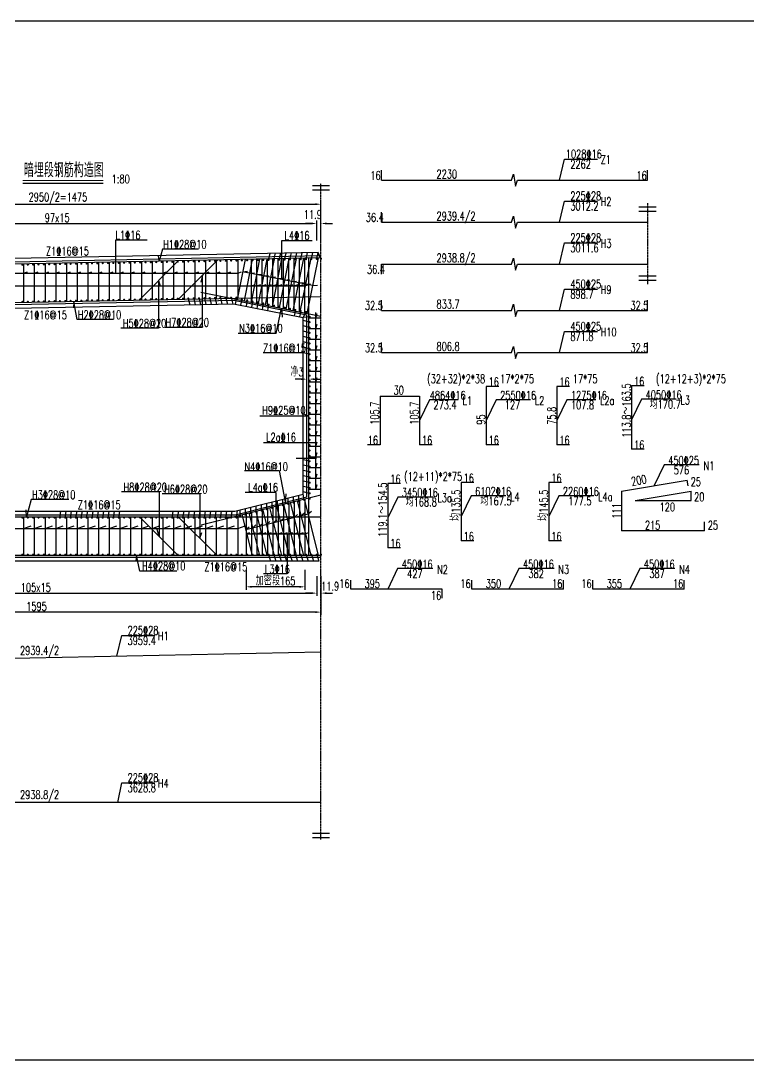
# Model space of a CAD drawing. Header units: millimetres. Extents: x -615 to 27787, y -21564 to 7677.
# Drawn here: x 945 to 2984, y -184 to 2729 of the extents above; entities that cross this region are included whole.
import ezdxf

# ---------------------------------------------------------------- set-up
doc = ezdxf.new("R2010")
doc.units = ezdxf.units.MM
doc.header["$LTSCALE"] = 0.25
doc.linetypes.add('ACAD_ISO04W100', pattern=[30, 24, -3, 0, -3])
for name, color, linetype in [('中心线', 5, 'ACAD_ISO04W100'), ('文字', 7, 'Continuous'), ('标注', 7, 'Continuous'), ('次轮廓线', 7, 'Continuous'), ('钢筋', 1, 'Continuous')]:
    doc.layers.add(name, color=color, linetype=linetype)
doc.styles.get("Standard").update_dxf_attribs({"font": 'simplex1.shx', "width": 0.7, "bigfont": 'hztxt.shx'})
doc.dimstyles.new('80', dxfattribs={"dimscale": 8, "dimtxt": 3, "dimasz": 2, "dimexe": 1, "dimexo": 1, "dimgap": 0.5, "dimtad": 1, "dimdec": 1, "dimdsep": 46, "dimtxsty": 'Standard', "dimcen": 0.5, "dimadec": 0, "dimazin": 0, "dimtfac": 1, "dimtdec": 1, "dimtofl": 0, "dimtmove": 2, "dimatfit": 3, "dimfxl": 0, "dimtolj": 1, "dimtzin": 0, "dimarcsym": 0})

# ---------------------------------------------------------------- blocks, each defined once
blk = doc.blocks.new('点筋')
at = {"layer": '钢筋', "const_width": 3}
blk.add_lwpolyline([(-1.5, 0, 1), (1.5, 0, 1)], format="xyb", close=True, dxfattribs=at)
blk = doc.blocks.new('*D3')
at = {"layer": 'Defpoints', "color": 0}
for p in [(199.2, 1232.8), (1774.2, 1232.8), (1774.2, 1125)]:
    blk.add_point(p, dxfattribs=at)
at = {"layer": '标注', "color": 0, "lineweight": -2}
for p, q in [((199.2, 1173), (199.2, 1117)), ((1774.2, 1173), (1774.2, 1117)), ((215.2, 1125), (1758.2, 1125))]:
    blk.add_line(p, q, dxfattribs=at)
at = {"layer": '标注', "color": 0}
for points in [[(215.2, 1127.6), (215.2, 1122.3), (199.2, 1125)], [(1758.2, 1127.6), (1758.2, 1122.3), (1774.2, 1125)]]:
    blk.add_solid(points, dxfattribs=at)
at = {"layer": '标注', "color": 0, "insert": (986.7, 1141), "char_height": 24, "attachment_point": 5}
blk.add_mtext('\\A1;105x15', dxfattribs=at)
blk = doc.blocks.new('*D4')
at = {"layer": 'Defpoints', "color": 0}
for p in [(1774.2, 1232.8), (1786.1, 1232.8), (1786.1, 1125)]:
    blk.add_point(p, dxfattribs=at)
at = {"layer": '标注', "color": 0, "lineweight": -2}
for p, q in [((1774.2, 1173), (1774.2, 1117)), ((1786.1, 1173), (1786.1, 1117)), ((1758.2, 1125), (1742.2, 1125)), ((1802.1, 1125), (1818.1, 1125))]:
    blk.add_line(p, q, dxfattribs=at)
at = {"layer": '标注', "color": 0}
for points in [[(1758.2, 1127.6), (1758.2, 1122.3), (1774.2, 1125)], [(1802.1, 1127.6), (1802.1, 1122.3), (1786.1, 1125)]]:
    blk.add_solid(points, dxfattribs=at)
at = {"layer": '标注', "color": 0, "insert": (1811.7, 1144.3), "char_height": 24, "attachment_point": 5}
blk.add_mtext('\\A1;11.9', dxfattribs=at)
blk = doc.blocks.new('*D5')
at = {"layer": 'Defpoints', "color": 0}
for p in [(191.1, 1224.8), (1786.1, 1224.8), (191.1, 1071.8)]:
    blk.add_point(p, dxfattribs=at)
at = {"layer": '标注', "color": 0, "lineweight": -2}
for p, q in [((191.1, 1119.8), (191.1, 1063.8)), ((1786.1, 1119.8), (1786.1, 1063.8)), ((1770.1, 1071.8), (207.1, 1071.8))]:
    blk.add_line(p, q, dxfattribs=at)
at = {"layer": '标注', "color": 0}
for points in [[(207.1, 1074.5), (207.1, 1069.1), (191.1, 1071.8)], [(1770.1, 1074.5), (1770.1, 1069.1), (1786.1, 1071.8)]]:
    blk.add_solid(points, dxfattribs=at)
at = {"layer": '标注', "color": 0, "insert": (988.6, 1087.8), "char_height": 24, "attachment_point": 5}
blk.add_mtext('\\A1;1595', dxfattribs=at)
blk = doc.blocks.new('*D9')
at = {"layer": 'Defpoints', "color": 0}
for p in [(1774.2, 2161.2), (1774.2, 2061.9), (319.2, 2032.8)]:
    blk.add_point(p, dxfattribs=at)
at = {"layer": '标注', "color": 0, "lineweight": -2}
for p, q in [((319.2, 2113.2), (319.2, 2169.2)), ((335.2, 2161.2), (1758.2, 2161.2)), ((1774.2, 2113.2), (1774.2, 2169.2))]:
    blk.add_line(p, q, dxfattribs=at)
at = {"layer": '标注', "color": 0}
for points in [[(335.2, 2163.9), (335.2, 2158.6), (319.2, 2161.2)], [(1758.2, 2163.9), (1758.2, 2158.6), (1774.2, 2161.2)]]:
    blk.add_solid(points, dxfattribs=at)
at = {"layer": '标注', "color": 0, "insert": (1046.7, 2177.2), "char_height": 24, "attachment_point": 5}
blk.add_mtext('\\A1;97x15', dxfattribs=at)
blk = doc.blocks.new('*D10')
at = {"layer": 'Defpoints', "color": 0}
for p in [(1786.1, 2161.2), (1774.2, 2061.9), (1786.1, 2062.2)]:
    blk.add_point(p, dxfattribs=at)
at = {"layer": '标注', "color": 0, "lineweight": -2}
for p, q in [((1758.2, 2161.2), (1742.2, 2161.2)), ((1774.2, 2113.2), (1774.2, 2169.2)), ((1786.1, 2113.2), (1786.1, 2169.2)), ((1802.1, 2161.2), (1818.1, 2161.2))]:
    blk.add_line(p, q, dxfattribs=at)
at = {"layer": '标注', "color": 0}
for points in [[(1758.2, 2163.9), (1758.2, 2158.6), (1774.2, 2161.2)], [(1802.1, 2163.9), (1802.1, 2158.6), (1786.1, 2161.2)]]:
    blk.add_solid(points, dxfattribs=at)
at = {"layer": '标注', "color": 0, "insert": (1763.2, 2186.4), "char_height": 24, "attachment_point": 5}
blk.add_mtext('\\A1;11.9', dxfattribs=at)
blk = doc.blocks.new('*D11')
at = {"layer": 'Defpoints', "color": 0}
for p in [(1786.1, 2215.2), (1786.1, 2070.3), (311.1, 2040.8)]:
    blk.add_point(p, dxfattribs=at)
at = {"layer": '标注', "color": 0, "lineweight": -2}
for p, q in [((311.1, 2167.2), (311.1, 2223.2)), ((327.1, 2215.2), (1770.1, 2215.2)), ((1786.1, 2167.2), (1786.1, 2223.2))]:
    blk.add_line(p, q, dxfattribs=at)
at = {"layer": '标注', "color": 0}
for points in [[(327.1, 2217.8), (327.1, 2212.5), (311.1, 2215.2)], [(1770.1, 2217.8), (1770.1, 2212.5), (1786.1, 2215.2)]]:
    blk.add_solid(points, dxfattribs=at)
at = {"layer": '标注', "color": 0, "insert": (1048.6, 2231.2), "char_height": 24, "attachment_point": 5}
blk.add_mtext('\\A1;2950/2=1475', dxfattribs=at)
blk = doc.blocks.new('*D22')
at = {"layer": 'Defpoints', "color": 0}
for p in [(1746.1, 1724.9), (1746.1, 1502.4), (1751.7, 1502.4)]:
    blk.add_point(p, dxfattribs=at)
at = {"layer": '标注', "color": 0, "lineweight": -2}
for p, q in [((1730.1, 1724.9), (1714.1, 1724.9)), ((1746.1, 1676.9), (1746.1, 1732.9)), ((1751.7, 1676.9), (1751.7, 1732.9)), ((1767.7, 1724.9), (1783.7, 1724.9))]:
    blk.add_line(p, q, dxfattribs=at)
at = {"layer": '标注', "color": 0}
for points in [[(1730.1, 1727.5), (1730.1, 1722.2), (1746.1, 1724.9)], [(1767.7, 1727.5), (1767.7, 1722.2), (1751.7, 1724.9)]]:
    blk.add_solid(points, dxfattribs=at)
at = {"layer": '标注', "color": 0, "insert": (1718.8, 1744.7), "char_height": 24, "attachment_point": 5}
blk.add_mtext('\\A1;净3', dxfattribs=at)
blk = doc.blocks.new('*D65')
at = {"color": 0, "lineweight": -2}
for p, q in [((1576.2, 1190.7), (1576.2, 1134.7)), ((1741.2, 1190.7), (1741.2, 1134.7)), ((1725.2, 1142.7), (1592.2, 1142.7))]:
    blk.add_line(p, q, dxfattribs=at)
at = {"color": 0}
for points in [[(1592.2, 1145.4), (1592.2, 1140), (1576.2, 1142.7)], [(1725.2, 1145.4), (1725.2, 1140), (1741.2, 1142.7)]]:
    blk.add_solid(points, dxfattribs=at)
at = {"layer": 'Defpoints', "color": 0}
for p in [(1576.2, 1230.3), (1741.2, 1230.3), (1576.2, 1142.7)]:
    blk.add_point(p, dxfattribs=at)
at = {"color": 0, "insert": (1658.7, 1158.7), "char_height": 24, "attachment_point": 5}
blk.add_mtext('\\A1;加密段165', dxfattribs=at)

msp = doc.modelspace()

# ---------------------------------------------------------------- linework, layer by layer
for p, q in [((2454.81, 2282.34), (2469.06, 2341.79)), ((2469.06, 2341.79), (2560.95, 2341.79)), ((949.92, 2273.9), (1175.65, 2273.9)), ((2454.81, 2164.73), (2469.06, 2224.18)), ((2469.06, 2224.18), (2560.95, 2224.18)), ((1298.62, 2114.29), (1210.07, 2114.29)), ((1210.07, 2114.29), (1210.07, 2021.86)), ((1675.37, 2112.94), (1675.37, 2004.31)), ((1761.47, 2112.94), (1675.37, 2112.94)), ((2454.81, 2047.52), (2469.06, 2106.96)), ((2469.06, 2106.96), (2560.95, 2106.96)), ((1778.32, 2080.1), (323.32, 2051)), ((1332.84, 2055.62), (1331.02, 2070.72)), ((1341.51, 2089.46), (1332.84, 2055.62)), ((1442.54, 2089.46), (1341.51, 2089.46)), ((1639.18, 2059.24), (1643.32, 2077.4)), ((1654.18, 2059.54), (1658.32, 2077.7)), ((1669.18, 2059.84), (1673.32, 2078)), ((1684.18, 2060.14), (1688.32, 2078.3)), ((1699.18, 2060.44), (1703.32, 2078.6)), ((1714.18, 2060.74), (1718.32, 2078.9)), ((1729.18, 2061.04), (1733.32, 2079.2)), ((1744.18, 2061.34), (1748.32, 2079.5)), ((1759.18, 2061.64), (1763.32, 2079.8)), ((1774.18, 2061.94), (1778.32, 2080.1)), ((1786.1, 2062.18), (1778.32, 2080.1)), ((622.51, 2021.86), (1552.51, 2021.86)), ((952.51, 2021.86), (963.56, 2025.27)), ((981.87, 2021.86), (992.92, 2025.27)), ((1012.51, 2021.86), (1023.56, 2025.27)), ((1041.87, 2021.86), (1052.92, 2025.27)), ((1072.51, 2021.86), (1083.56, 2025.27)), ((1101.87, 2021.86), (1112.92, 2025.27)), ((1132.51, 2021.86), (1143.56, 2025.27)), ((1161.87, 2021.86), (1172.92, 2025.27)), ((1192.51, 2021.86), (1203.56, 2025.27)), ((1221.87, 2021.86), (1232.92, 2025.27)), ((1252.51, 2021.86), (1263.56, 2025.27)), ((1281.87, 2021.86), (1292.92, 2025.27)), ((1312.51, 2021.86), (1323.56, 2025.27)), ((1341.87, 2021.86), (1352.92, 2025.27)), ((1372.51, 2021.86), (1383.56, 2025.27)), ((1401.87, 2021.86), (1412.92, 2025.27)), ((1432.51, 2021.86), (1443.56, 2025.27)), ((1454.21, 2015.95), (1449.15, 1997.17)), ((1454.21, 1870.53), (1454.21, 2015.95)), ((1461.87, 2021.86), (1472.92, 2025.27)), ((1492.51, 2021.86), (1503.56, 2025.27)), ((1522.51, 2021.86), (1533.56, 2025.27)), ((1552.51, 2021.86), (1563.56, 2025.27)), ((1566.22, 2026.14), (1580.48, 2027.27)), ((1762.34, 1986.92), (1566.22, 2026.14)), ((1585.83, 2022.22), (1600.09, 2023.34)), ((1605.45, 2018.29), (1619.7, 2019.42)), ((1625.06, 2014.37), (1639.32, 2015.5)), ((1644.67, 2010.45), (1658.93, 2011.58)), ((426.87, 1986.67), (1741.24, 1986.67)), ((1330.82, 2001.4), (1330.82, 1868.08)), ((1330.82, 2001.4), (1335.26, 1985.34)), ((1591.24, 1986.67), (1602.3, 1990.08)), ((1606.24, 1986.67), (1617.3, 1990.08)), ((1621.24, 1986.67), (1632.3, 1990.08)), ((1636.24, 1986.67), (1647.3, 1990.08)), ((1651.24, 1986.67), (1662.3, 1990.08)), ((1664.28, 2006.53), (1678.54, 2007.65)), ((1666.24, 1986.67), (1677.3, 1990.08)), ((1681.24, 1986.67), (1692.3, 1990.08)), ((1683.89, 2002.6), (1698.15, 2003.73)), ((1696.24, 1986.67), (1707.3, 1990.08)), ((1703.5, 1998.68), (1717.76, 1999.81)), ((1711.24, 1986.67), (1722.3, 1990.08)), ((1723.12, 1994.76), (1737.37, 1995.89)), ((1726.24, 1986.67), (1737.3, 1990.08)), ((1741.24, 1986.67), (1752.3, 1990.08)), ((1742.73, 1990.84), (1756.99, 1991.96)), ((1762.34, 1986.92), (1776.6, 1988.04)), ((1489.18, 1952.4), (1493.55, 1934.41)), ((1504.18, 1952.7), (1508.55, 1934.71)), ((1519.18, 1953), (1523.55, 1935.01)), ((1534.18, 1953.3), (1538.55, 1935.31)), ((1549.18, 1953.6), (1545.21, 1935.44)), ((2454.81, 1917.74), (2469.06, 1977.19)), ((2469.06, 1977.19), (2560.95, 1977.19)), ((1545.21, 1935.44), (612.43, 1916.78)), ((1093.32, 1941.98), (1092.31, 1925.12)), ((1102.43, 1891.86), (1093.32, 1941.98)), ((1414.18, 1950.9), (1418.55, 1932.91)), ((1429.18, 1951.2), (1433.55, 1933.21)), ((1444.18, 1951.5), (1448.55, 1933.51)), ((1459.18, 1951.8), (1463.55, 1933.81)), ((1474.18, 1952.1), (1478.55, 1934.11)), ((1545.21, 1935.44), (1736.1, 1897.26)), ((1564.18, 1948.9), (1560.87, 1932.31)), ((1579.18, 1945.9), (1575.87, 1929.31)), ((1594.18, 1942.9), (1590.87, 1926.31)), ((1609.18, 1939.9), (1605.87, 1923.31)), ((1624.18, 1936.9), (1620.87, 1920.31)), ((1639.18, 1933.9), (1635.87, 1917.31)), ((1660.7, 1853.11), (1675.04, 1923.67)), ((1675.04, 1923.67), (1677.58, 1898.78)), ((1714.18, 1918.9), (1710.87, 1902.31)), ((1729.18, 1915.9), (1725.87, 1899.31)), ((1736.1, 1897.26), (1744.18, 1912.9)), ((1754.18, 1899.74), (1736.1, 1897.26)), ((1736.1, 1402.57), (1736.1, 1897.26)), ((1771.64, 1416.89), (1771.64, 1911.74)), ((1771.64, 1896.89), (1775.05, 1909.06)), ((1204.44, 1891.86), (1102.43, 1891.86)), ((1330.82, 1868.08), (1224.99, 1868.08)), ((1348.38, 1870.53), (1454.21, 1870.53)), ((1754.18, 1884.74), (1736.1, 1889.05)), ((1754.18, 1869.74), (1736.1, 1874.05)), ((1771.64, 1866.89), (1775.05, 1879.06)), ((1660.7, 1853.11), (1553.91, 1853.11)), ((1754.18, 1854.74), (1736.1, 1859.05)), ((1754.18, 1839.74), (1736.1, 1844.05)), ((1771.64, 1836.89), (1775.05, 1849.06)), ((2454.81, 1799.17), (2469.06, 1858.62)), ((2469.06, 1858.62), (2560.95, 1858.62)), ((1754.18, 1824.74), (1736.1, 1829.05)), ((1754.18, 1809.74), (1736.1, 1814.05)), ((1771.64, 1806.89), (1775.05, 1819.06)), ((1736.1, 1799.05), (1624.34, 1799.05)), ((1754.18, 1794.74), (1736.1, 1799.05)), ((1771.64, 1776.89), (1775.05, 1789.06)), ((1771.64, 1746.89), (1775.05, 1759.06)), ((1771.64, 1716.89), (1775.05, 1729.06)), ((1771.64, 1686.89), (1775.05, 1699.06)), ((1771.64, 1656.89), (1775.05, 1669.06)), ((2089.85, 1666.89), (2062.25, 1609.02)), ((2171.05, 1666.89), (2089.85, 1666.89)), ((2276.73, 1666.89), (2249.13, 1609.02)), ((2373.59, 1666.89), (2276.73, 1666.89)), ((2475.2, 1666.89), (2447.6, 1609.02)), ((2556.39, 1666.89), (2475.2, 1666.89)), ((2684.52, 1668.49), (2656.92, 1610.62)), ((2781.75, 1668.49), (2684.52, 1668.49)), ((1771.64, 1626.89), (1775.05, 1639.06)), ((1751.68, 1621.38), (1614.19, 1621.38)), ((1751.68, 1621.38), (1733.66, 1628.67)), ((1771.64, 1596.89), (1775.05, 1609.06)), ((1771.64, 1566.89), (1775.05, 1579.06)), ((1771.64, 1545.96), (1625.05, 1545.96)), ((1771.64, 1536.89), (1775.05, 1549.06)), ((1771.64, 1506.89), (1775.05, 1519.06)), ((1754.18, 1494.74), (1736.1, 1499.05)), ((1771.64, 1476.89), (1775.05, 1489.06)), ((1571.76, 1468.35), (1668.95, 1468.35)), ((1668.95, 1468.35), (1686.83, 1375.9)), ((1754.18, 1479.74), (1736.1, 1484.05)), ((1754.18, 1464.74), (1736.1, 1469.05)), ((1771.64, 1446.89), (1775.05, 1459.06)), ((2747.94, 1484.26), (2720.34, 1426.38)), ((2846.54, 1484.26), (2747.94, 1484.26)), ((1754.18, 1449.74), (1736.1, 1454.05)), ((1754.18, 1434.74), (1736.1, 1439.05)), ((1771.64, 1416.89), (1775.05, 1429.06)), ((1332.69, 1408.62), (1226.85, 1408.62)), ((1332.69, 1408.62), (1332.69, 1283.76)), ((1446.33, 1402.9), (1340.5, 1402.9)), ((1446.33, 1402.9), (1446.33, 1278.95)), ((1544.87, 1354.76), (1736.1, 1402.57)), ((1659.73, 1407.24), (1573.63, 1407.24)), ((1659.73, 1407.24), (1659.73, 1324.58)), ((1686.83, 1375.9), (1688.28, 1403.04)), ((1724.18, 1382.66), (1724.18, 1399.59)), ((1754.18, 1419.74), (1736.1, 1424.05)), ((1754.18, 1404.74), (1736.1, 1409.05)), ((1739.18, 1386.41), (1736.1, 1402.57)), ((2666.35, 1384.23), (2823.41, 1410.4)), ((2823.41, 1384.23), (2823.41, 1410.4)), ((973.91, 1387.44), (960.93, 1339.18)), ((1079.26, 1387.44), (973.91, 1387.44)), ((1604.18, 1352.66), (1604.18, 1369.59)), ((1619.18, 1356.41), (1619.18, 1373.34)), ((1634.18, 1360.16), (1634.18, 1377.09)), ((1649.18, 1363.91), (1649.18, 1380.84)), ((1664.18, 1367.66), (1664.18, 1384.59)), ((1679.18, 1371.41), (1679.18, 1388.34)), ((1694.18, 1375.16), (1694.18, 1392.09)), ((1709.18, 1378.91), (1709.18, 1395.84)), ((2001.13, 1394.41), (1973.53, 1336.53)), ((2100.61, 1394.41), (2001.13, 1394.41)), ((2206.64, 1397.36), (2179.05, 1339.49)), ((2304.09, 1397.36), (2206.64, 1397.36)), ((2452.53, 1397.36), (2424.93, 1339.49)), ((2551.14, 1397.36), (2452.53, 1397.36)), ((2666.35, 1384.23), (2823.41, 1384.23)), ((440.16, 1354.76), (1544.87, 1354.76)), ((960.93, 1339.18), (959.59, 1358.39)), ((1054.18, 1336.68), (1057.15, 1354.76)), ((1069.18, 1336.68), (1072.15, 1354.76)), ((1084.18, 1336.68), (1087.15, 1354.76)), ((1099.18, 1336.68), (1102.15, 1354.76)), ((1114.18, 1336.68), (1117.15, 1354.76)), ((1129.18, 1336.68), (1132.15, 1354.76)), ((1144.18, 1336.68), (1147.15, 1354.76)), ((1159.18, 1336.68), (1162.15, 1354.76)), ((1174.18, 1336.68), (1177.15, 1354.76)), ((1189.18, 1336.68), (1192.15, 1354.76)), ((1204.18, 1336.68), (1207.15, 1354.76)), ((1219.18, 1336.68), (1222.15, 1354.76)), ((1369.18, 1336.68), (1372.15, 1354.76)), ((1384.18, 1336.68), (1387.15, 1354.76)), ((1399.18, 1336.68), (1402.15, 1354.76)), ((1414.18, 1336.68), (1417.15, 1354.76)), ((1429.18, 1336.68), (1432.15, 1354.76)), ((1444.18, 1336.68), (1447.15, 1354.76)), ((1459.18, 1336.68), (1462.15, 1354.76)), ((1474.18, 1336.68), (1477.15, 1354.76)), ((1489.18, 1336.68), (1492.15, 1354.76)), ((1504.18, 1336.68), (1507.15, 1354.76)), ((1519.18, 1336.68), (1522.15, 1354.76)), ((1534.18, 1336.68), (1537.15, 1354.76)), ((1549.18, 1336.68), (1552.46, 1356.66)), ((1559.18, 1341.41), (1559.18, 1358.34)), ((1574.18, 1345.16), (1574.18, 1362.09)), ((1575.65, 1303.56), (1750.28, 1347.22)), ((1589.18, 1348.91), (1589.18, 1365.84)), ((1711.47, 1337.52), (1720.28, 1345.1)), ((1730.87, 1342.37), (1739.68, 1349.95)), ((1750.28, 1347.22), (1759.08, 1354.8)), ((952.51, 1305.76), (973.73, 1313.57)), ((982.51, 1305.76), (1003.73, 1313.57)), ((1012.51, 1305.76), (1033.73, 1313.57)), ((1042.51, 1305.76), (1063.73, 1313.57)), ((1072.51, 1305.76), (1093.73, 1313.57)), ((1102.51, 1305.76), (1123.73, 1313.57)), ((1132.51, 1305.76), (1153.73, 1313.57)), ((1162.51, 1305.76), (1183.73, 1313.57)), ((1192.51, 1305.76), (1213.73, 1313.57)), ((1222.51, 1305.76), (1243.73, 1313.57)), ((1252.51, 1305.76), (1273.73, 1313.57)), ((1282.51, 1305.76), (1303.73, 1313.57)), ((1312.51, 1305.76), (1333.73, 1313.57)), ((1342.51, 1305.76), (1363.73, 1313.57)), ((1372.51, 1305.76), (1393.73, 1313.57)), ((1402.51, 1305.76), (1423.73, 1313.57)), ((1432.51, 1305.76), (1453.73, 1313.57)), ((1462.51, 1305.76), (1483.73, 1313.57)), ((1492.51, 1305.76), (1513.73, 1313.57)), ((1522.51, 1305.76), (1543.73, 1313.57)), ((1552.51, 1305.76), (1573.73, 1313.57)), ((1595.05, 1308.41), (1603.86, 1315.99)), ((1614.46, 1313.26), (1623.26, 1320.84)), ((1633.86, 1318.11), (1642.67, 1325.69)), ((1653.26, 1322.96), (1662.07, 1330.54)), ((1672.67, 1327.81), (1681.47, 1335.39)), ((1692.07, 1332.66), (1700.88, 1340.25)), ((622.51, 1305.76), (1552.51, 1305.76)), ((1332.69, 1283.76), (1326.55, 1303.65)), ((1446.33, 1278.95), (1452.28, 1294.83)), ((1575.65, 1303.56), (1584.46, 1311.14)), ((1576.24, 1291.17), (1587.07, 1295.13)), ((1576.24, 1291.17), (1741.24, 1291.17)), ((1591.24, 1291.17), (1602.07, 1295.13)), ((1606.24, 1291.17), (1617.07, 1295.13)), ((1621.24, 1291.17), (1632.07, 1295.13)), ((1636.24, 1291.17), (1647.07, 1295.13)), ((1651.24, 1291.17), (1662.07, 1295.13)), ((1666.24, 1291.17), (1677.07, 1295.13)), ((1681.24, 1291.17), (1692.07, 1295.13)), ((1691.44, 1291.17), (1691.44, 1180.1)), ((1696.24, 1291.17), (1707.07, 1295.13)), ((1711.24, 1291.17), (1722.07, 1295.13)), ((1726.24, 1291.17), (1737.07, 1295.13)), ((1741.24, 1291.17), (1752.07, 1295.13)), ((1269.28, 1230.34), (1267.42, 1215.88)), ((1278.32, 1186.69), (1269.28, 1230.34)), ((1639.18, 1232.84), (1644.81, 1214.76)), ((1654.18, 1232.84), (1659.81, 1214.76)), ((1669.18, 1232.84), (1674.81, 1214.76)), ((1684.18, 1232.84), (1689.81, 1214.76)), ((1699.18, 1232.84), (1704.81, 1214.76)), ((1714.18, 1232.84), (1719.81, 1214.76)), ((1729.18, 1232.84), (1734.81, 1214.76)), ((1744.18, 1232.84), (1749.81, 1214.76)), ((1759.18, 1232.84), (1764.81, 1214.76)), ((1774.18, 1232.84), (1779.81, 1214.76)), ((1779.81, 1214.76), (219.81, 1214.76)), ((1382.34, 1186.69), (1278.32, 1186.69)), ((1625.12, 1180.1), (1691.44, 1180.1)), ((2000.91, 1193.71), (1973.31, 1135.83)), ((2099.51, 1193.71), (2000.91, 1193.71)), ((2340.68, 1193.71), (2313.08, 1135.83)), ((2439.28, 1193.71), (2340.68, 1193.71)), ((2679.53, 1193.71), (2651.93, 1135.83)), ((2778.13, 1193.71), (2679.53, 1193.71)), ((1214, 947.98), (1227.97, 1006.26)), ((1227.97, 1006.26), (1319.85, 1006.26)), ((1216.74, 538.31), (1227.97, 593.5)), ((1227.97, 593.5), (1319.85, 593.5))]:
    msp.add_line(p, q)
msp.add_lwpolyline([(-614.93, 2729.43), (7655.43, 2729.43), (7655.43, -184.36), (-614.93, -184.36)], close=True)
at = {"const_width": 3.2}
msp.add_lwpolyline([(949.92, 2281.9), (1175.65, 2281.9)], dxfattribs=at)
for points in [[(2320.1, 2282.34), (2325.7, 2299.19), (2331.29, 2265.49), (2336.9, 2282.34)], [(2320.1, 2164.73), (2325.7, 2181.58), (2331.29, 2147.88), (2336.9, 2164.73)], [(2320.1, 2047.52), (2325.7, 2064.37), (2331.29, 2030.66), (2336.9, 2047.52)], [(2320.1, 1917.74), (2325.7, 1934.59), (2331.29, 1900.88), (2336.9, 1917.74)], [(2320.1, 1799.17), (2325.7, 1816.02), (2331.29, 1782.32), (2336.9, 1799.17)]]:
    msp.add_lwpolyline(points)
at = {"layer": 'Defpoints', "color": 9}
msp.add_line((1773.44, 1502.42), (1716.83, 1502.42), dxfattribs=at)
at = {"layer": '中心线'}
for p, q in [((1786.1, 434.57), (1786.1, 2273.03)), ((2701.51, 2217.76), (2701.51, 1991.1))]:
    msp.add_line(p, q, dxfattribs=at)
at = {"layer": '标注'}
for p, q in [((1762.1, 2267.35), (1810.1, 2267.35)), ((1762.1, 2255.35), (1810.1, 2255.35)), ((2677.51, 2208.18), (2725.51, 2208.18)), ((2677.51, 2196.18), (2725.51, 2196.18)), ((2677.51, 2014.11), (2725.51, 2014.11)), ((2677.51, 2002.11), (2725.51, 2002.11)), ((1762.1, 452.25), (1810.1, 452.25)), ((1762.1, 440.25), (1810.1, 440.25))]:
    msp.add_line(p, q, dxfattribs=at)
at = {"layer": '次轮廓线'}
for p, q in [((1786.1, 2070.26), (311.1, 2040.76)), ((1546.1, 1945.46), (611.1, 1926.76)), ((1546.1, 1945.46), (1746.1, 1905.46)), ((1746.1, 1394.76), (1746.1, 1905.46)), ((1546.1, 1344.76), (1746.1, 1394.76)), ((431.22, 1344.76), (1546.1, 1344.76)), ((1786.1, 1224.76), (191.1, 1224.76))]:
    msp.add_line(p, q, dxfattribs=at)
at = {"layer": '钢筋'}
for p, q in [((1955.49, 2282.34), (1955.49, 2310.88)), ((2701.51, 2282.34), (2701.51, 2310.88)), ((1955.49, 2164.73), (1955.49, 2193.27)), ((1786.1, 2064.68), (316.68, 2035.29)), ((952.51, 2048.01), (952.51, 1939.17)), ((982.51, 2048.61), (982.51, 1939.77)), ((1012.51, 2049.21), (1012.51, 1940.37)), ((1042.51, 2049.81), (1042.51, 1940.97)), ((1072.51, 2050.41), (1072.51, 1941.57)), ((1102.51, 2051.01), (1102.51, 1942.17)), ((1132.51, 2051.61), (1132.51, 1942.77)), ((1162.51, 2052.21), (1162.51, 1943.37)), ((1192.51, 2052.81), (1192.51, 1943.97)), ((1222.51, 2053.41), (1222.51, 1944.57)), ((1252.51, 2054.01), (1252.51, 1945.17)), ((1275.04, 1945.62), (1386.1, 2056.68)), ((1282.51, 2054.61), (1282.51, 1945.77)), ((1312.51, 2055.21), (1312.51, 1946.37)), ((1342.51, 2055.81), (1342.51, 1946.97)), ((1372.51, 2056.41), (1372.51, 1947.57)), ((1386.1, 1947.84), (1497.16, 2058.9)), ((1402.51, 2057.01), (1402.51, 1948.17)), ((1432.51, 2057.61), (1432.51, 1948.77)), ((1462.51, 2058.21), (1462.51, 1949.37)), ((1492.51, 2058.81), (1492.51, 1949.97)), ((1522.51, 2059.41), (1522.51, 1950.57)), ((1573.08, 2060.42), (1550.7, 1948.54)), ((1552.51, 2060.01), (1552.51, 1951.17)), ((1593.56, 2060.83), (1570.31, 1944.62)), ((1614.03, 2061.24), (1589.93, 1940.69)), ((1591.24, 1940.43), (1591.24, 2060.78)), ((1606.24, 1937.43), (1606.24, 2061.08)), ((1634.51, 2061.65), (1609.54, 1936.77)), ((1621.24, 1934.43), (1621.24, 2061.38)), ((1654.99, 2062.06), (1629.15, 1932.85)), ((1636.24, 1931.43), (1636.24, 2061.68)), ((1675.47, 2062.47), (1648.76, 1928.93)), ((1651.24, 1928.43), (1651.24, 2061.98)), ((1666.24, 1925.43), (1666.24, 2062.28)), ((1695.95, 2062.88), (1668.37, 1925)), ((1681.24, 1922.43), (1681.24, 2062.58)), ((1716.42, 2063.29), (1687.98, 1921.08)), ((1696.24, 1919.43), (1696.24, 2062.88)), ((1736.9, 2063.7), (1707.6, 1917.16)), ((1711.24, 1916.43), (1711.24, 2063.18)), ((1726.24, 1913.43), (1726.24, 2063.48)), ((1757.38, 2064.11), (1727.21, 1913.24)), ((1741.24, 1910.43), (1741.24, 2063.78)), ((1777.86, 2064.52), (1746.82, 1909.32)), ((1751.68, 1230.34), (1751.68, 2063.99)), ((1955.49, 2018.98), (1955.49, 2047.52)), ((1786.1, 1955.84), (316.68, 1926.45)), ((1448.81, 1968.92), (1786.1, 1901.46)), ((1955.49, 1917.74), (1955.49, 1946.28)), ((2701.51, 1917.74), (2701.51, 1946.28)), ((1751.68, 1896.89), (1786.1, 1896.89)), ((1751.68, 1866.89), (1786.1, 1866.89)), ((1751.68, 1836.89), (1786.1, 1836.89)), ((1751.68, 1806.89), (1786.1, 1806.89)), ((1955.49, 1799.17), (1955.49, 1827.71)), ((2701.51, 1799.17), (2701.51, 1827.71)), ((1751.68, 1776.89), (1786.1, 1776.89)), ((1751.68, 1746.89), (1786.1, 1746.89)), ((1751.68, 1716.89), (1786.1, 1716.89)), ((2249.13, 1704.52), (2249.13, 1540.79)), ((2284.63, 1704.52), (2249.13, 1704.52)), ((2447.6, 1704.52), (2447.6, 1540.79)), ((2483.1, 1704.52), (2447.6, 1704.52)), ((2656.92, 1706.12), (2656.92, 1528.15)), ((2692.42, 1706.12), (2656.92, 1706.12)), ((1751.68, 1686.89), (1786.1, 1686.89)), ((1951.5, 1677.25), (1951.5, 1540.79)), ((1951.5, 1677.25), (2062.25, 1677.25)), ((2062.25, 1677.25), (2062.25, 1540.79)), ((1751.68, 1656.89), (1786.1, 1656.89)), ((1751.68, 1626.89), (1786.1, 1626.89)), ((1751.68, 1596.89), (1786.1, 1596.89)), ((1751.68, 1566.89), (1786.1, 1566.89)), ((1751.68, 1536.89), (1786.1, 1536.89)), ((1951.5, 1540.79), (1916, 1540.79)), ((2097.75, 1540.79), (2062.25, 1540.79)), ((2284.63, 1540.79), (2249.13, 1540.79)), ((2483.1, 1540.79), (2447.6, 1540.79)), ((2692.42, 1528.15), (2656.92, 1528.15)), ((1751.68, 1506.89), (1786.1, 1506.89)), ((1751.68, 1476.89), (1786.1, 1476.89)), ((1751.68, 1446.89), (1786.1, 1446.89)), ((1973.53, 1432.03), (1973.53, 1251.69)), ((2009.03, 1432.03), (1973.53, 1432.03)), ((2179.05, 1434.99), (2179.05, 1271.26)), ((2214.55, 1434.99), (2179.05, 1434.99)), ((2424.93, 1434.99), (2424.93, 1271.26)), ((2460.43, 1434.99), (2424.93, 1434.99)), ((2628.28, 1411.04), (2812.39, 1441.72)), ((2815.04, 1425.87), (2812.39, 1441.72)), ((1450.04, 1316.7), (1785.86, 1400.66)), ((1751.68, 1416.89), (1786.1, 1416.89)), ((2628.28, 1411.04), (2628.28, 1299.66)), ((1697.03, 1230.34), (1662.18, 1369.74)), ((1666.24, 1370.75), (1666.24, 1230.34)), ((1681.24, 1374.5), (1681.24, 1230.34)), ((1717.65, 1230.34), (1681.59, 1374.59)), ((1696.24, 1378.25), (1696.24, 1230.34)), ((1738.26, 1230.34), (1700.99, 1379.44)), ((1711.24, 1382), (1711.24, 1230.34)), ((1758.88, 1230.34), (1720.39, 1384.29)), ((1726.24, 1385.75), (1726.24, 1230.34)), ((1779.5, 1230.34), (1739.8, 1389.14)), ((1741.24, 1389.5), (1741.24, 1230.34)), ((1593.96, 1230.34), (1565.17, 1345.49)), ((1576.24, 1352), (1576.24, 1230.34)), ((1614.57, 1230.34), (1584.57, 1350.34)), ((1591.24, 1352), (1591.24, 1230.34)), ((1635.19, 1230.34), (1603.98, 1355.19)), ((1606.24, 1355.75), (1606.24, 1230.34)), ((1621.24, 1359.5), (1621.24, 1230.34)), ((1655.8, 1230.34), (1623.38, 1360.04)), ((1636.24, 1363.25), (1636.24, 1230.34)), ((1676.42, 1230.34), (1642.78, 1364.89)), ((1651.24, 1367), (1651.24, 1230.34)), ((316.68, 1339.18), (1786.1, 1339.18)), ((952.51, 1339.18), (952.51, 1230.34)), ((982.51, 1339.18), (982.51, 1230.34)), ((1012.51, 1339.18), (1012.51, 1230.34)), ((1042.51, 1339.18), (1042.51, 1230.34)), ((1072.51, 1339.18), (1072.51, 1230.34)), ((1102.51, 1339.18), (1102.51, 1230.34)), ((1132.51, 1339.18), (1132.51, 1230.34)), ((1162.51, 1339.18), (1162.51, 1230.34)), ((1192.51, 1339.18), (1192.51, 1230.34)), ((1222.51, 1339.18), (1222.51, 1230.34)), ((1252.51, 1339.18), (1252.51, 1230.34)), ((1277.26, 1339.18), (1386.1, 1230.34)), ((1282.51, 1339.18), (1282.51, 1230.34)), ((1312.51, 1339.18), (1312.51, 1230.34)), ((1342.51, 1339.18), (1342.51, 1230.34)), ((1372.51, 1339.18), (1372.51, 1230.34)), ((1386.1, 1339.18), (1494.94, 1230.34)), ((1402.51, 1339.18), (1402.51, 1230.34)), ((1432.51, 1339.18), (1432.51, 1230.34)), ((1462.51, 1339.18), (1462.51, 1230.34)), ((1492.51, 1339.18), (1492.51, 1230.34)), ((1522.51, 1339.18), (1522.51, 1230.34)), ((1552.51, 1339.18), (1552.51, 1230.34)), ((2861.03, 1299.66), (2861.03, 1325.03)), ((2861.03, 1299.66), (2628.28, 1299.66)), ((2214.55, 1271.26), (2179.05, 1271.26)), ((2460.43, 1271.26), (2424.93, 1271.26)), ((1786.1, 1230.34), (196.68, 1230.34)), ((2009.03, 1251.69), (1973.53, 1251.69)), ((1869.39, 1135.83), (1869.39, 1161.2)), ((2209.16, 1135.83), (2209.16, 1161.2)), ((2465.53, 1135.83), (2465.53, 1161.2)), ((2548.01, 1135.83), (2548.01, 1161.2)), ((2804.38, 1135.83), (2804.38, 1161.2)), ((2125.76, 1135.83), (1869.39, 1135.83)), ((2125.76, 1110.46), (2125.76, 1135.83)), ((2465.53, 1135.83), (2209.16, 1135.83)), ((2804.38, 1135.83), (2548.01, 1135.83)), ((1786.1, 959.42), (316.68, 930.03)), ((1786.1, 538.31), (319.84, 538.31))]:
    msp.add_line(p, q, dxfattribs=at)
for points in [[(1955.49, 2282.34), (2320.1, 2282.34)], [(2336.9, 2282.34), (2701.51, 2282.34)], [(1955.49, 2164.73), (2320.1, 2164.73)], [(2336.9, 2164.73), (2701.51, 2164.73)], [(1955.49, 2047.52), (2320.1, 2047.52)], [(2336.9, 2047.52), (2701.51, 2047.52)], [(1955.49, 1917.74), (2320.1, 1917.74)], [(2336.9, 1917.74), (2701.51, 1917.74)], [(1955.49, 1799.17), (2320.1, 1799.17)], [(2336.9, 1799.17), (2701.51, 1799.17)]]:
    msp.add_lwpolyline(points, dxfattribs=at)

# ---------------------------------------------------------------- block references
for p in [(949.18, 2045.44), (964.18, 2045.74), (979.18, 2046.04), (994.18, 2046.34), (1009.18, 2046.64), (1024.18, 2046.94), (1039.18, 2047.24), (1054.18, 2047.54), (1069.18, 2047.84), (1084.18, 2048.14), (1099.18, 2048.44), (1114.18, 2048.74), (1129.18, 2049.04), (1144.18, 2049.34), (1159.18, 2049.64), (1174.18, 2049.94), (1189.18, 2050.24), (1204.18, 2050.54), (1219.18, 2050.84), (1234.18, 2051.14), (1249.18, 2051.44), (1264.18, 2051.74), (1279.18, 2052.04), (1294.18, 2052.34), (1309.18, 2052.64), (1324.18, 2052.94), (1339.18, 2053.24), (1354.18, 2053.54), (1369.18, 2053.84), (1384.18, 2054.14), (1399.18, 2054.44), (1414.18, 2054.74), (1429.18, 2055.04), (1444.18, 2055.34), (1459.18, 2055.64), (1474.18, 2055.94), (1489.18, 2056.24), (1504.18, 2056.54), (1519.18, 2056.84), (1534.18, 2057.14), (1549.18, 2057.44), (1564.18, 2057.74), (1579.18, 2058.04), (1594.18, 2058.34), (1609.18, 2058.64), (1624.18, 2058.94), (1639.18, 2059.24), (1654.18, 2059.54), (1669.18, 2059.84), (1684.18, 2060.14), (1699.18, 2060.44), (1714.18, 2060.74), (1729.18, 2061.04), (1744.18, 2061.34), (1759.18, 2061.64), (1774.18, 2061.94), (1786.1, 2062.18), (1339.18, 1949.4), (1354.18, 1949.7), (1369.18, 1950), (1384.18, 1950.3), (1399.18, 1950.6), (1414.18, 1950.9), (1429.18, 1951.2), (1444.18, 1951.5), (1459.18, 1951.8), (1474.18, 1952.1), (1489.18, 1952.4), (1504.18, 1952.7), (1519.18, 1953), (1534.18, 1953.3), (1549.18, 1953.6), (949.18, 1941.6), (964.18, 1941.9), (979.18, 1942.2), (994.18, 1942.5), (1009.18, 1942.8), (1024.18, 1943.1), (1039.18, 1943.4), (1054.18, 1943.7), (1069.18, 1944), (1084.18, 1944.3), (1099.18, 1944.6), (1114.18, 1944.9), (1129.18, 1945.2), (1144.18, 1945.5), (1159.18, 1945.8), (1174.18, 1946.1), (1189.18, 1946.4), (1204.18, 1946.7), (1219.18, 1947), (1234.18, 1947.3), (1249.18, 1947.6), (1264.18, 1947.9), (1279.18, 1948.2), (1294.18, 1948.5), (1309.18, 1948.8), (1324.18, 1949.1), (1564.18, 1948.9), (1579.18, 1945.9), (1594.18, 1942.9), (1609.18, 1939.9), (1624.18, 1936.9), (1639.18, 1933.9), (1654.18, 1930.9), (1669.18, 1927.9), (1684.18, 1924.9), (1699.18, 1921.9), (1714.18, 1918.9), (1729.18, 1915.9), (1744.18, 1912.9), (1754.18, 1899.74), (1754.18, 1884.74), (1754.18, 1869.74), (1754.18, 1854.74), (1754.18, 1839.74), (1754.18, 1824.74), (1754.18, 1809.74), (1754.18, 1794.74), (1754.18, 1779.74), (1754.18, 1764.74), (1754.18, 1749.74), (1754.18, 1734.74), (1754.18, 1719.74), (1754.18, 1704.74), (1754.18, 1689.74), (1754.18, 1674.74), (1754.18, 1659.74), (1754.18, 1644.74), (1754.18, 1629.74), (1754.18, 1614.74), (1754.18, 1599.74), (1754.18, 1584.74), (1754.18, 1569.74), (1754.18, 1554.74), (1754.18, 1539.74), (1754.18, 1524.74), (1754.18, 1509.74), (1754.18, 1494.74), (1754.18, 1479.74), (1754.18, 1464.74), (1754.18, 1449.74), (1754.18, 1434.74), (1754.18, 1419.74), (1754.18, 1404.74), (1664.18, 1367.66), (1679.18, 1371.41), (1694.18, 1375.16), (1709.18, 1378.91), (1724.18, 1382.66), (1739.18, 1386.41), (1754.18, 1389.74), (1559.18, 1341.41), (1574.18, 1345.16), (1589.18, 1348.91), (1604.18, 1352.66), (1619.18, 1356.41), (1634.18, 1360.16), (1649.18, 1363.91), (949.18, 1336.68), (964.18, 1336.68), (979.18, 1336.68), (994.18, 1336.68), (1009.18, 1336.68), (1024.18, 1336.68), (1039.18, 1336.68), (1054.18, 1336.68), (1069.18, 1336.68), (1084.18, 1336.68), (1099.18, 1336.68), (1114.18, 1336.68), (1129.18, 1336.68), (1144.18, 1336.68), (1159.18, 1336.68), (1174.18, 1336.68), (1189.18, 1336.68), (1204.18, 1336.68), (1219.18, 1336.68), (1234.18, 1336.68), (1249.18, 1336.68), (1264.18, 1336.68), (1279.18, 1336.68), (1294.18, 1336.68), (1309.18, 1336.68), (1324.18, 1336.68), (1339.18, 1336.68), (1354.18, 1336.68), (1369.18, 1336.68), (1384.18, 1336.68), (1399.18, 1336.68), (1414.18, 1336.68), (1429.18, 1336.68), (1444.18, 1336.68), (1459.18, 1336.68), (1474.18, 1336.68), (1489.18, 1336.68), (1504.18, 1336.68), (1519.18, 1336.68), (1534.18, 1336.68), (1549.18, 1336.68), (949.18, 1232.84), (964.18, 1232.84), (979.18, 1232.84), (994.18, 1232.84), (1009.18, 1232.84), (1024.18, 1232.84), (1039.18, 1232.84), (1054.18, 1232.84), (1069.18, 1232.84), (1084.18, 1232.84), (1099.18, 1232.84), (1114.18, 1232.84), (1129.18, 1232.84), (1144.18, 1232.84), (1159.18, 1232.84), (1174.18, 1232.84), (1189.18, 1232.84), (1204.18, 1232.84), (1219.18, 1232.84), (1234.18, 1232.84), (1249.18, 1232.84), (1264.18, 1232.84), (1279.18, 1232.84), (1294.18, 1232.84), (1309.18, 1232.84), (1324.18, 1232.84), (1339.18, 1232.84), (1354.18, 1232.84), (1369.18, 1232.84), (1384.18, 1232.84), (1399.18, 1232.84), (1414.18, 1232.84), (1429.18, 1232.84), (1444.18, 1232.84), (1459.18, 1232.84), (1474.18, 1232.84), (1489.18, 1232.84), (1504.18, 1232.84), (1519.18, 1232.84), (1534.18, 1232.84), (1549.18, 1232.84), (1564.18, 1232.84), (1579.18, 1232.84), (1594.18, 1232.84), (1609.18, 1232.84), (1624.18, 1232.84), (1639.18, 1232.84), (1654.18, 1232.84), (1669.18, 1232.84), (1684.18, 1232.84), (1699.18, 1232.84), (1714.18, 1232.84), (1729.18, 1232.84), (1744.18, 1232.84), (1759.18, 1232.84), (1774.18, 1232.84), (1786.1, 1232.84)]:
    msp.add_blockref('点筋', p)

# ---------------------------------------------------------------- texts
at = {"layer": 'Defpoints', "color": 9, "width": 0.7}
for s, p in [('(32+32)*2*38', (2083.55, 1713.65)), ('17*2*75', (2288.34, 1713.65)), ('17*75', (2492.06, 1713.65)), ('(12+12+3)*2*75', (2725.18, 1713.65)), ('(12+11)*2*75', (2019.09, 1440))]:
    msp.add_text(s, height=24, dxfattribs=at).set_placement(p)
at = {"layer": '文字', "color": 3, "width": 0.7}
for s, p in [('1028%%13216', (2472.42, 2344.04)), ('4050%%13216', (2696.13, 1669.13)), ('127', (2301.35, 1640.71)), ('576', (2774.83, 1458.07)), ('427', (2027.8, 1167.52)), ('382', (2367.57, 1167.52)), ('387', (2706.42, 1167.52)), ('395', (1908.23, 1139.58)), ('350', (2248, 1139.58)), ('355', (2586.86, 1139.58))]:
    msp.add_text(s, height=24, dxfattribs=at).set_placement(p)
at = {"layer": '文字', "width": 0.7}
for s, height, p in [('暗埋段钢筋构造图', 40, (953.2, 2290.96)), ('2262', 24, (2485.07, 2315.52)), ('Z1', 24, (2570.06, 2328.22)), ('16', 24, (1924.43, 2283.82)), ('2230', 24, (2109.91, 2287.6)), ('16', 24, (2670.45, 2283.82)), ('1:80', 24, (1199.65, 2273.9)), ('225%%13228', 24, (2485.07, 2226.43)), ('3012.2', 24, (2485.07, 2197.91)), ('H2', 24, (2570.06, 2210.61)), ('36.4', 24, (1911.77, 2166.21)), ('2939.4/2', 24, (2109.91, 2169.99)), ('L1%%13216', 24, (1210.27, 2116.97)), ('L4%%13216', 24, (1684.07, 2115.42)), ('225%%13228', 24, (2485.07, 2109.22)), ('H1%%13228@10', 24, (1343.58, 2090.81)), ('3011.6', 24, (2485.07, 2080.7)), ('H3', 24, (2570.06, 2093.39)), ('Z1%%13216@15', 24, (1015.12, 2071.87)), ('2938.8/2', 24, (2109.91, 2052.77)), ('36.4', 24, (1914.96, 2020.45)), ('450%%13225', 24, (2485.07, 1979.44)), ('H9', 24, (2570.06, 1963.61)), ('898.7', 24, (2485.07, 1950.92)), ('32.5', 24, (1909.19, 1919.21)), ('833.7', 24, (2109.91, 1922.99)), ('32.5', 24, (2653.52, 1919.21)), ('Z1%%13216@15', 24, (953.49, 1892.82)), ('H2%%13228@10', 24, (1104.5, 1893.21)), ('H7%%13228@20', 24, (1350.39, 1871.84)), ('H5%%13228@20', 24, (1230.71, 1869.38)), ('N3%%13216@10', 24, (1556.77, 1855.4)), ('450%%13225', 24, (2485.07, 1860.87)), ('H10', 24, (2570.06, 1845.04)), ('871.8', 24, (2485.07, 1832.35)), ('Z1%%13216@15', 24, (1623.43, 1799.98)), ('32.5', 24, (1909.19, 1800.64)), ('806.8', 24, (2109.91, 1804.42)), ('32.5', 24, (2653.52, 1800.64)), ('16', 24, (2255.9, 1705.35)), ('16', 24, (2454.36, 1705.35)), ('16', 24, (2663.69, 1706.95)), ('30', 24, (1989.53, 1681.73)), ('4864%%13216', 24, (2090.96, 1667.54)), ('2550%%13216', 24, (2288.34, 1667.54)), ('1275%%13216', 24, (2486.8, 1667.54)), ('273.4', 24, (2101.46, 1640.71)), ('L1', 24, (2182.99, 1652.5)), ('L2', 24, (2385.54, 1652.5)), ('107.8', 24, (2486.8, 1640.71)), ('L2a', 24, (2568.34, 1652.5)), ('均170.7', 24, (2707.17, 1642.31)), ('L3', 24, (2793.7, 1654.1)), ('H9%%13225@10', 24, (1621.5, 1625.39)), ('L2a%%13216', 24, (1632.36, 1549.96)), ('16', 24, (1917.37, 1541.62)), ('16', 24, (2069.02, 1541.62)), ('16', 24, (2255.9, 1541.62)), ('16', 24, (2454.36, 1541.62)), ('16', 24, (2663.69, 1528.98)), ('450%%13225', 24, (2759.55, 1484.9)), ('N1', 24, (2858.49, 1469.86)), ('16', 24, (2185.81, 1435.82)), ('16', 24, (2431.7, 1435.82)), ('H8%%13228@20', 24, (1232.58, 1409.92)), ('H6%%13228@20', 24, (1346.22, 1404.2)), ('L4a%%13216', 24, (1582.32, 1409.72)), ('16', 24, (1980.3, 1432.87)), ('25', 24, (2822.37, 1425.14)), ('H3%%13228@10', 24, (975.98, 1388.79)), ('3450%%13216', 24, (2012.74, 1395.05)), ('L3a', 24, (2112.56, 1380.01)), ('6102%%13216', 24, (2218.25, 1398.01)), ('L4', 24, (2316.04, 1382.97)), ('2260%%13216', 24, (2464.14, 1398.01)), ('L4a', 24, (2563.08, 1382.97)), ('20', 24, (2832.01, 1382.77)), ('Z1%%13216@15', 24, (1104.35, 1360.48)), ('均168.8', 24, (2023.23, 1368.23)), ('均167.5', 24, (2232.93, 1371.18)), ('177.5', 24, (2479.43, 1371.18)), ('120', 24, (2735.39, 1354.46)), ('215', 24, (2694.09, 1303.41)), ('25', 24, (2870.36, 1303.41)), ('16', 24, (2185.81, 1272.09)), ('16', 24, (2431.7, 1272.09)), ('16', 24, (1980.3, 1252.52)), ('H4%%13228@10', 24, (1284.35, 1189.03)), ('Z1%%13216@15', 24, (1459.23, 1186.67)), ('L3%%13216', 24, (1628.98, 1180.49)), ('450%%13216', 24, (2012.52, 1194.35)), ('N2', 24, (2111.46, 1179.31)), ('450%%13216', 24, (2352.28, 1194.35)), ('N3', 24, (2451.23, 1179.31)), ('450%%13216', 24, (2691.14, 1194.35)), ('N4', 24, (2790.08, 1179.31)), ('16', 24, (1837.25, 1139.58)), ('16', 24, (2177.02, 1139.58)), ('16', 24, (2434.07, 1139.58)), ('16', 24, (2515.87, 1139.58)), ('16', 24, (2772.92, 1139.58)), ('16', 24, (2094.3, 1106.46)), ('225%%13228', 24, (1243.97, 1008.51)), ('3959.4', 24, (1243.97, 979.99)), ('H1', 24, (1328.97, 992.68)), ('2939.4/2', 24, (942.46, 951.99)), ('225%%13228', 24, (1243.97, 595.75)), ('3628.8', 24, (1243.97, 567.23)), ('H4', 24, (1328.97, 579.92)), ('2938.8/2', 24, (942.46, 547.94))]:
    msp.add_text(s, height=height, dxfattribs=at).set_placement(p)
for s, rotation, p in [('113.8～163.5', 90, (2654.28, 1560.67)), ('105.7', 90, (1948.86, 1596.98)), ('105.7', 90, (2059.61, 1596.98)), ('75.8', 90, (2444.96, 1596.98)), ('95', 90, (2246.49, 1596.98)), ('N4%%13216@10', 360, (1571.69, 1467.42)), ('200', 10.37966, (2657.79, 1425.58)), ('119.1～154.5', 90, (1970.89, 1282.48)), ('均135.5', 90, (2176.41, 1327.45)), ('均145.5', 90, (2422.29, 1327.45)), ('111', 90, (2626.5, 1333.76))]:
    msp.add_text(s, height=24, rotation=rotation, dxfattribs=at).set_placement(p)

# ---------------------------------------------------------------- dimensions: what is measured, and where the dimension line sits
dim = msp.add_linear_dim(base=(1576.24, 1142.69), p1=(1741.24, 1230.34), p2=(1576.24, 1230.34), text='加密段<>', dimstyle='80')
dim.commit()
dim.dimension.update_dxf_attribs({"geometry": '*D65', "text_midpoint": (1658.74, 1158.69)})
at = {"layer": '标注'}
for base, p1, p2, text, picture, middle in [((1786.1, 2215.17), (311.1, 2040.76), (1786.1, 2070.26), '2950/2=<>', '*D11', (1048.6, 2231.17)), ((1774.18, 2161.24), (319.18, 2032.84), (1774.18, 2061.94), '97x15', '*D9', (1046.68, 2177.24)), ((1774.18, 1124.97), (199.18, 1232.84), (1774.18, 1232.84), '105x15', '*D3', (986.68, 1140.97))]:
    dim = msp.add_linear_dim(base=base, p1=p1, p2=p2, text=text, dimstyle='80', dxfattribs=at)
    dim.commit()
    dim.dimension.update_dxf_attribs({"geometry": picture, "text_midpoint": middle})
for base, p1, p2, picture, middle in [((1786.1, 2161.24), (1774.18, 2061.94), (1786.1, 2062.18), '*D10', (1763.18, 2186.41)), ((1786.1, 1124.97), (1774.18, 1232.84), (1786.1, 1232.84), '*D4', (1811.7, 1144.28))]:
    dim = msp.add_linear_dim(base=base, p1=p1, p2=p2, dimstyle='80', dxfattribs=at)
    dim.commit()
    dim.dimension.update_dxf_attribs({"geometry": picture, "text_midpoint": middle, "dimtype": 160})
dim = msp.add_linear_dim(base=(1746.1, 1724.87), p1=(1751.68, 1502.42), p2=(1746.1, 1502.42), text='净3', dimstyle='80', dxfattribs=at)
dim.commit()
dim.dimension.update_dxf_attribs({"geometry": '*D22', "text_midpoint": (1718.83, 1744.66), "dimtype": 160})
dim = msp.add_linear_dim(base=(191.1, 1071.81), p1=(1786.1, 1224.76), p2=(191.1, 1224.76), dimstyle='80', dxfattribs=at)
dim.commit()
dim.dimension.update_dxf_attribs({"geometry": '*D5', "text_midpoint": (988.6, 1087.81)})

doc.saveas('drawing.dxf')
